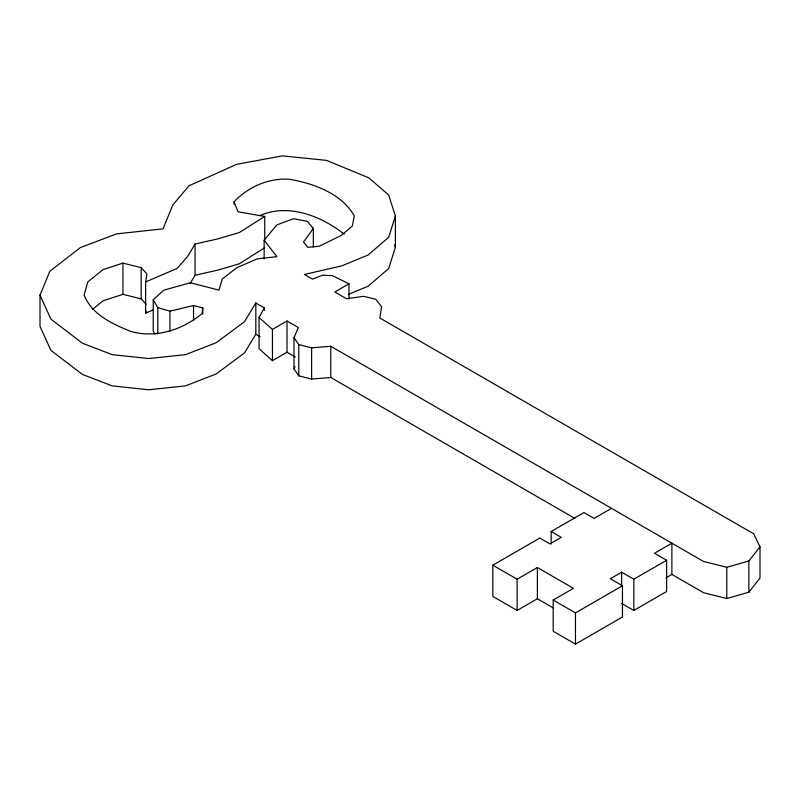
<?xml version="1.0" encoding="UTF-8"?>
<svg xmlns="http://www.w3.org/2000/svg" width="800" height="800" viewBox="0 0 800 800"><rect width="100%" height="100%" fill="white"/><g stroke="black" fill="none" stroke-linecap="round" stroke-linejoin="round"><path stroke-width="1.2" d="M313.35 247.12L313.35 228.38L307.28 221.36L293.61 218.73L276.89 224.87L264.13 240.19L276.89 256.68L257.35 258.84L236.79 267.67L222.2 279.13L218.96 290.13L190.4 282.76L163.87 290.13L153.23 299.77L157.79 307.67L169.94 311.18L193.54 305.51L202.76 307.9L202.05 313.57C182.4 329.93 155.72 338.62 130.57 331.34C112.27 323.93 91.81 314.56 84.06 295.04L87.8 282L103.1 269.54L122.95 263.11L141.18 267.67L146.95 273.93L145.64 281.94L145.64 313.17L153.53 309.78M145.64 313.17L146.01 310.88M264.34 310.4L264.34 307.9L255.83 302.99L255.83 334.22L244.48 352.93L216.13 373.98L185.49 385.88L148.67 389.77L112.16 385.88L82.44 374.45L50.86 350.31L40 326.33L40 295.1L49.85 271.25L80.41 247.56L116.67 233.87L163.06 228.85L172.78 204.99L188.98 185.81L236.53 164.35L282.36 155.87L326.47 160.37L368.86 177.86L388.66 195.02L395.39 216.1L388.66 237.35L368.05 255.04L341.81 265.86L304.44 274.46L312.54 279.13L322.37 275.22L332.4 275.63L349.01 283.81L349.01 298.8M395.39 216.1L395.39 247.33L388.66 268.58L368.05 286.27L348.66 294.27M574.81 518.38L330.78 377.49L311.63 379.07L298.77 375.85L294.01 368.89L294.01 337.67L298.37 327.55L287.02 321L272.44 329.42L272.44 360.65L287.02 352.23L295.27 356.99M294.01 368.89L294.98 366.65M272.44 360.65L259.07 348.72L259.07 317.49L264.34 307.9M264.74 240.18L264.74 216.45L239.22 232.59L217.75 238.9L195.06 244.05L187.77 256.21L177.23 268.37L145.64 281.94M190.2 283.39L195.06 275.28L195.06 244.05M255.83 302.99L244.48 321.7L216.13 342.75L185.49 354.65L148.67 358.54L112.16 354.65L82.44 343.22L50.86 319.09L40 295.1M313.35 228.38L303.53 242L307.68 247.32L319.33 246.21L341.31 235.4L352.35 226.01L354.27 215.87C341.31 193.11 313.01 183.18 288.44 179.14C267.81 178.31 248.24 186.93 234.05 201.77L234.05 204.27M294.01 337.67L298.77 344.62L311.63 347.84L330.78 346.26L703.49 561.44L726.78 567.29L748.86 560.98L760 546.83L753.72 533.84L379.79 317.96L381.62 306.73L375.74 299.25L363.59 296.32L346.57 298.78L334.83 292L349.01 283.81M665.74 577.98L671.89 574.43L703.49 592.67L726.78 598.52L748.86 592.2L760 578.05L760 546.83M92.58 309.33L103.1 300.77L122.95 294.34L141.18 298.9L146.13 304.26M264.74 247.68L239.22 263.82L217.75 270.13L195.06 275.28M553.29 607.94L537.39 598.75L517.13 610.45L492.82 596.41L492.82 565.19L539.82 538.05L549.95 543.9L561.29 537.35L551.16 531.51L551.16 544M551.16 531.51L583.98 512.56L594.1 518.41L611.52 508.35M492.82 565.19L517.13 579.22L537.39 567.52L573.44 588.34L553.19 600.04L553.19 631.26L575.47 644.13L622.46 617L622.46 585.77L610.31 578.75L621.65 572.2L633.81 579.22L666.62 560.27L666.62 591.5L633.81 610.45L621.65 603.43M553.19 600.04L575.47 612.9L622.46 585.77M259.75 215.68C288.22 202.95 321.13 215.98 344.2 234.13M264.74 216.45L238 211.77L234.05 201.77M666.62 560.27L654.47 553.26L671.89 543.2L671.89 574.43M255.83 334.22L260.08 336.67M259.07 317.49L272.44 329.42M154.94 333.96L153.23 331L153.23 299.77M394.64 244.99L395.39 247.33M748.86 560.98L748.86 592.2M726.78 567.29L726.78 598.52M633.81 579.22L633.81 610.45M621.65 572.2L621.65 585.94M575.47 612.9L575.47 644.13M537.39 567.52L537.39 598.75M517.13 579.22L517.13 610.45M330.78 346.26L330.78 377.49M311.63 347.84L311.63 379.07M298.77 344.62L298.77 375.85M287.02 321L287.02 352.23M264.13 240.19L264.13 258.93M202.76 307.9L202.76 314.15M193.54 305.51L193.54 320.49M169.94 311.18L169.94 331.16M157.79 307.67L157.79 333.9M141.18 267.67L141.18 298.9M122.95 263.11L122.95 294.34"/></g></svg>
